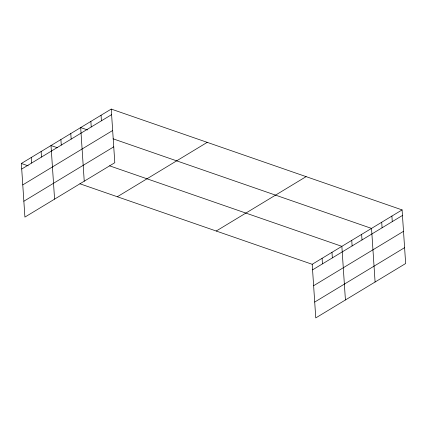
<?xml version="1.0" encoding="UTF-8"?>
<svg xmlns="http://www.w3.org/2000/svg" width="427" height="427" viewBox="0 0 427 427"><rect width="100%" height="100%" fill="white"/><g stroke="black" fill="none" stroke-linecap="round" stroke-linejoin="round"><path stroke-width="0.64" d="M111.239 109.082L114.799 162.703L24.91 217.092L21.35 163.477L111.239 109.082L402.09 209.908L405.65 263.523L315.761 317.918L312.201 264.297L402.09 209.908M21.718 169.033L111.607 114.644M22.775 184.891L112.664 130.502M23.859 201.234L113.747 146.84M117.329 196.746L207.218 142.356M216.217 231.028L306.111 176.634M312.569 269.859L402.458 215.464M313.621 285.716L403.51 231.322M314.71 302.054L404.599 247.665M87.535 129.952L80.676 127.577L84.236 181.192M113.086 138.812L371.527 228.402L375.087 282.017M57.245 147.689L51.016 145.527L54.576 199.142M109.6 165.836L341.862 246.352L345.422 299.967M21.35 163.477L28.203 165.852M79.934 183.786L312.201 264.297M391.901 216.073L392.269 221.629M381.711 222.237L382.085 227.794M361.637 234.386L362.005 239.942M351.752 240.369L352.12 245.925M331.976 252.336L332.345 257.892M322.086 258.319L322.454 263.875M101.05 115.247L101.423 120.804M90.866 121.412L91.234 126.968M70.791 133.56L71.16 139.117M60.901 139.544L61.269 145.1M41.125 151.51L41.494 157.067M31.24 157.494L31.609 163.05"/></g></svg>
